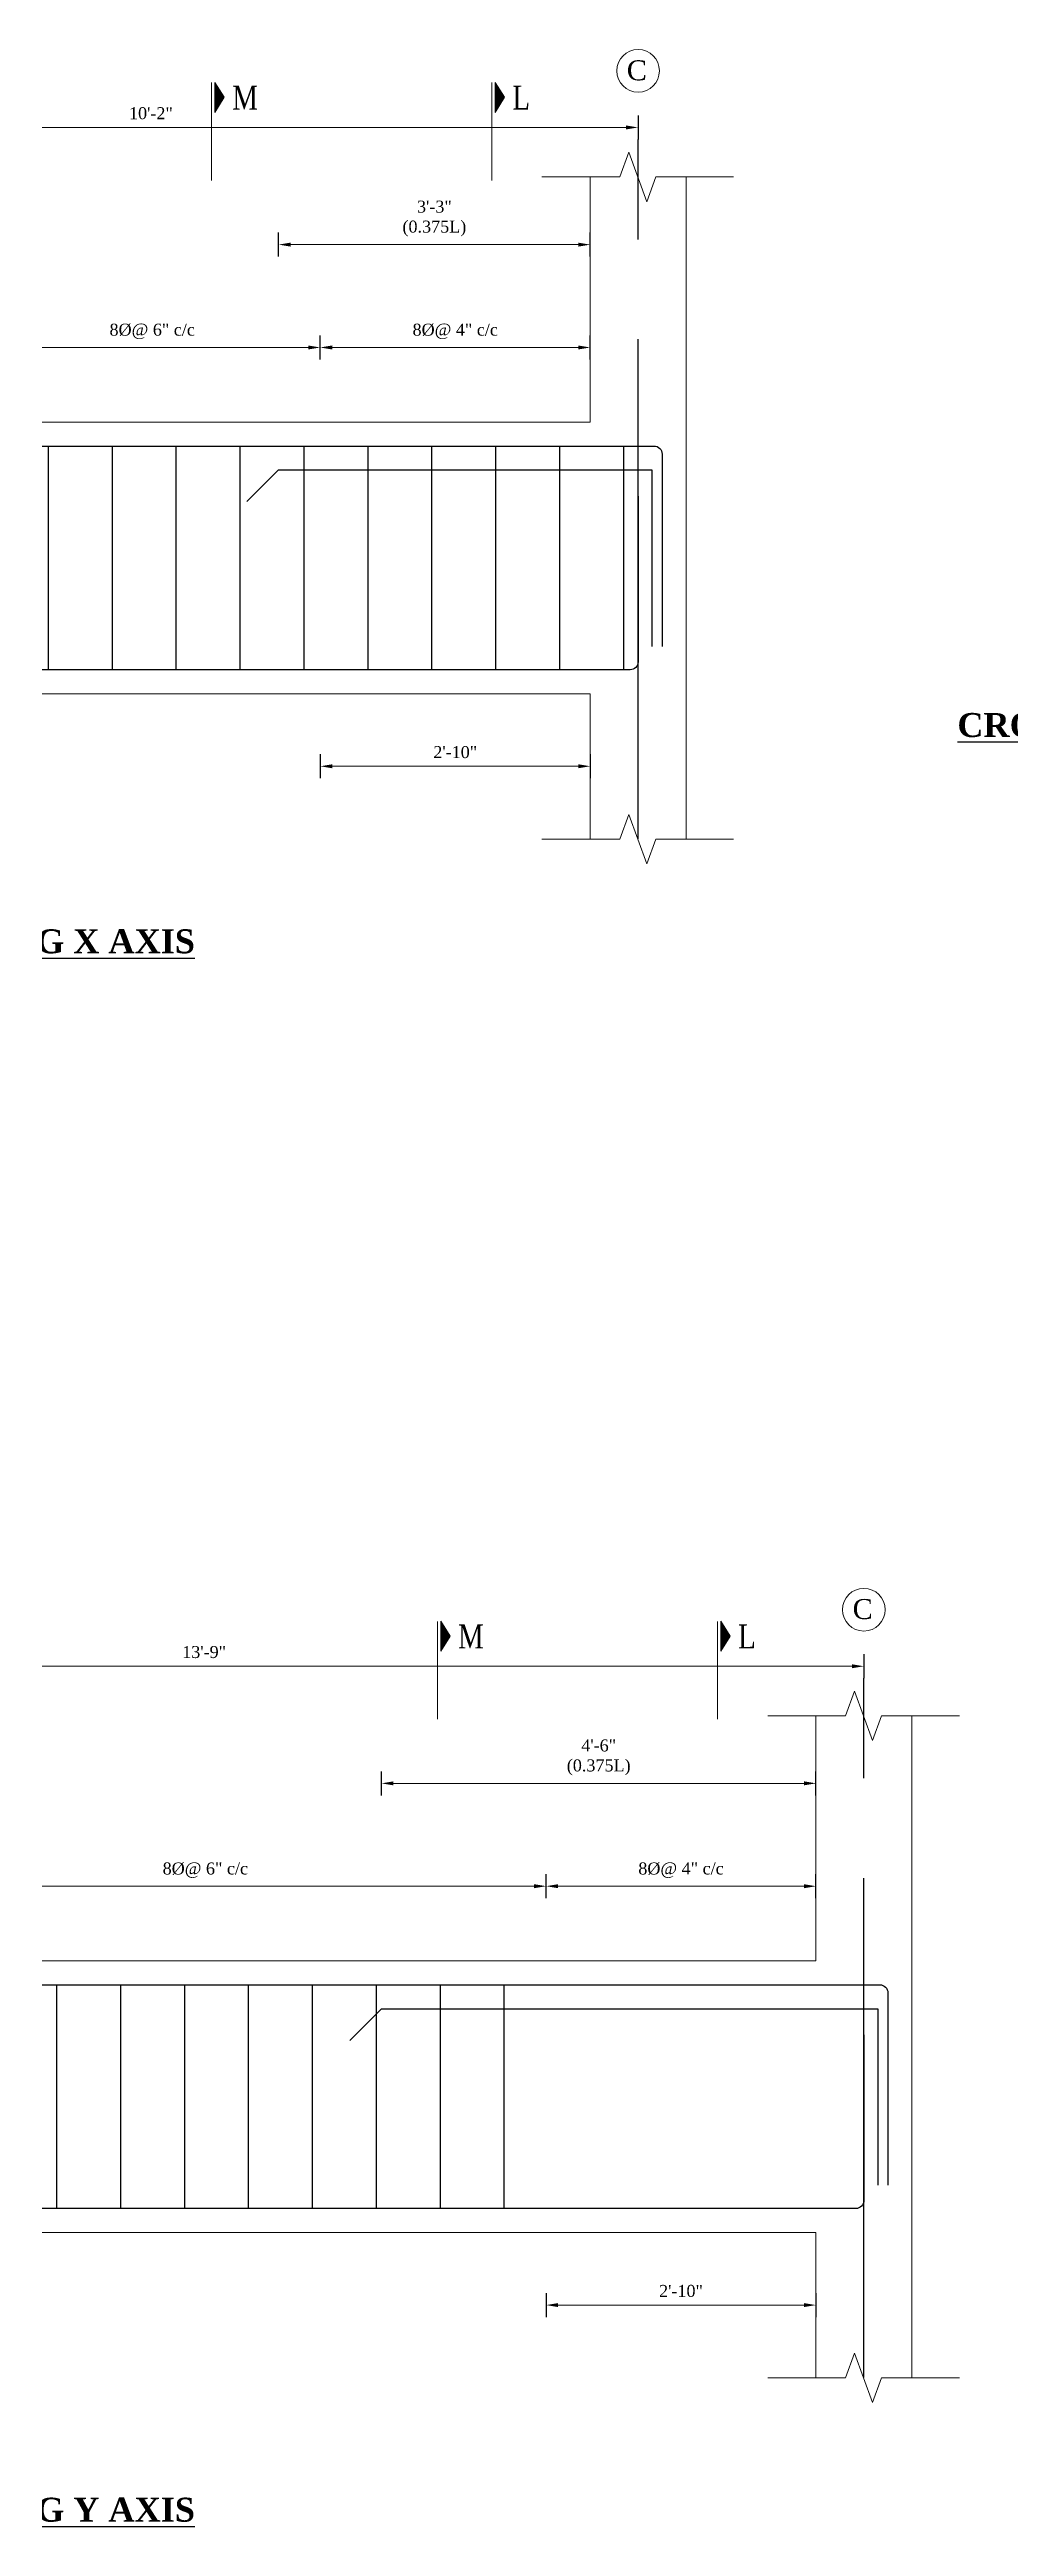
# Model space of a CAD drawing. Header units: feet. Extents: x 28652 to 66086, y -6769 to -640.
# Drawn here: x 54663.9 to 54784.2, y -1236.4 to -926.5 of the extents above; entities that cross this region are included whole.
import ezdxf

# ---------------------------------------------------------------- set-up
doc = ezdxf.new("R2010")
doc.units = ezdxf.units.FT
doc.header["$LTSCALE"] = 50
doc.header["$MEASUREMENT"] = 0
doc.header["$PDMODE"] = 34
doc.linetypes.add('CENTER', pattern=[2, 1.25, -0.25, 0.25, -0.25])
for name, color, linetype in [('CL', 253, 'CENTER'), ('IES_WR_TEMPLATE-TITLE TEXT', 7, 'Continuous'), ('Text', 7, 'Continuous')]:
    doc.layers.add(name, color=color, linetype=linetype)
for name, color, linetype, lineweight in [('DIM', 7, 'Continuous', 9), ('DIMENISON', 152, 'Continuous', 9), ('DIMENSION', 142, 'Continuous', 13), ('IES_WR_Rebar Concrete Line', 2, 'Continuous', 15), ('IES_WR_Rebar-Main', 1, 'Continuous', 30), ('IES_WR_Stirrups', 6, 'Continuous', 25), ('Text1', 3, 'Continuous', 25), ('wall', 6, 'Continuous', 40)]:
    doc.layers.add(name, color=color, linetype=linetype, lineweight=lineweight)
doc.styles.add('1.8', font='times.ttf', dxfattribs={"width": 0.8, "height": 8})
doc.styles.add('arial', font='times.ttf')
doc.styles.add('Arial Annotation', font='arial.ttf', dxfattribs={"height": 0.06})
doc.dimstyles.new('SECS', dxfattribs={"dimtxt": 0.06, "dimasz": 0.06, "dimexe": 0.06, "dimexo": 0, "dimgap": 0.04, "dimtad": 1, "dimdec": 0, "dimzin": 3, "dimdsep": 46, "dimlunit": 4, "dimtxsty": 'arial', "dimcen": 1.25, "dimclrd": 256, "dimclrt": 3, "dimadec": 0, "dimazin": 0, "dimtfac": 1, "dimtdec": 0, "dimtix": 1, "dimtofl": 0, "dimtmove": 2, "dimatfit": 1, "dimfxl": 0.06, "dimfxlon": 1, "dimtolj": 1, "dimtzin": 0, "dimlwd": -1, "dimarcsym": 0})

# ---------------------------------------------------------------- blocks, each defined once
blk = doc.blocks.new('*D1441')
at = {"layer": 'Defpoints', "color": 0, "ltscale": 0.1, "transparency": 16777216}
for p in [(54615.59, -931.85), (54737.54, -931.85), (54737.54, -936.26)]:
    blk.add_point(p, dxfattribs=at)
at = {"layer": 'DIM', "color": 0, "lineweight": -2, "ltscale": 0.1, "transparency": 16777216}
for p, q in [((54615.59, -934.76), (54615.59, -937.76)), ((54737.54, -934.76), (54737.54, -937.76))]:
    blk.add_line(p, q, dxfattribs=at)
at = {"layer": 'DIM', "ltscale": 0.1, "transparency": 16777216}
blk.add_line((54617.09, -936.26), (54736.04, -936.26), dxfattribs=at)
for points in [[(54617.09, -936.01), (54617.09, -936.51), (54615.59, -936.26)], [(54736.04, -936.01), (54736.04, -936.51), (54737.54, -936.26)]]:
    blk.add_solid(points, dxfattribs=at)
at = {"layer": 'DIM', "color": 3, "ltscale": 0.1, "transparency": 16777216, "insert": (54676.56, -934.49), "char_height": 1.5, "attachment_point": 5, "style": 'arial'}
blk.add_mtext('\\A1;10\'-2"', dxfattribs=at)
blk = doc.blocks.new('*D1449')
at = {"layer": 'Defpoints', "color": 0, "ltscale": 0.1, "transparency": 16777216}
for p in [(54692.54, -950.92), (54692.54, -973.12), (54731.54, -973.12)]:
    blk.add_point(p, dxfattribs=at)
at = {"layer": 'DIM', "color": 0, "lineweight": -2, "ltscale": 0.1, "transparency": 16777216}
for p, q in [((54692.54, -952.42), (54692.54, -949.42)), ((54731.54, -952.42), (54731.54, -949.42))]:
    blk.add_line(p, q, dxfattribs=at)
at = {"layer": 'DIM', "ltscale": 0.1, "transparency": 16777216}
blk.add_line((54730.04, -950.92), (54694.04, -950.92), dxfattribs=at)
for points in [[(54694.04, -950.67), (54694.04, -951.17), (54692.54, -950.92)], [(54730.04, -950.67), (54730.04, -951.17), (54731.54, -950.92)]]:
    blk.add_solid(points, dxfattribs=at)
at = {"layer": 'DIM', "color": 3, "ltscale": 0.1, "transparency": 16777216, "insert": (54712.04, -947.66), "char_height": 1.5, "width": 5.4002, "attachment_point": 5, "style": 'arial'}
blk.add_mtext('\\A1;3\'-3"\\P(0.375L)', dxfattribs=at)
blk = doc.blocks.new('*D1459')
at = {"layer": 'Defpoints', "color": 0, "ltscale": 0.1, "transparency": 16777216}
for p in [(54697.76, -963.79), (54697.76, -1007.12), (54655.67, -1015.72)]:
    blk.add_point(p, dxfattribs=at)
at = {"layer": 'DIM', "color": 0, "lineweight": -2, "ltscale": 0.1, "transparency": 16777216}
for p, q in [((54655.67, -965.29), (54655.67, -962.29)), ((54697.76, -965.29), (54697.76, -962.29))]:
    blk.add_line(p, q, dxfattribs=at)
at = {"layer": 'DIM', "ltscale": 0.1, "transparency": 16777216}
blk.add_line((54657.17, -963.79), (54696.26, -963.79), dxfattribs=at)
for points in [[(54657.17, -963.54), (54657.17, -964.04), (54655.67, -963.79)], [(54696.26, -963.54), (54696.26, -964.04), (54697.76, -963.79)]]:
    blk.add_solid(points, dxfattribs=at)
at = {"layer": 'DIM', "color": 3, "ltscale": 0.1, "transparency": 16777216, "insert": (54676.72, -961.78), "char_height": 1.5, "attachment_point": 5, "style": 'arial'}
blk.add_mtext('\\A1;8%%C@ 6" c/c', dxfattribs=at)
blk = doc.blocks.new('*D1461')
at = {"layer": 'Defpoints', "color": 0, "ltscale": 0.1, "transparency": 16777216}
for p in [(54731.54, -963.79), (54731.54, -973.12), (54697.76, -1007.12)]:
    blk.add_point(p, dxfattribs=at)
at = {"layer": 'DIM', "color": 0, "lineweight": -2, "ltscale": 0.1, "transparency": 16777216}
for p, q in [((54697.76, -965.29), (54697.76, -962.29)), ((54731.54, -965.29), (54731.54, -962.29))]:
    blk.add_line(p, q, dxfattribs=at)
at = {"layer": 'DIM', "ltscale": 0.1, "transparency": 16777216}
blk.add_line((54699.26, -963.79), (54730.04, -963.79), dxfattribs=at)
for points in [[(54699.26, -963.54), (54699.26, -964.04), (54697.76, -963.79)], [(54730.04, -963.54), (54730.04, -964.04), (54731.54, -963.79)]]:
    blk.add_solid(points, dxfattribs=at)
at = {"layer": 'DIM', "color": 3, "ltscale": 0.1, "transparency": 16777216, "insert": (54714.65, -961.78), "char_height": 1.5, "attachment_point": 5, "style": 'arial'}
blk.add_mtext('\\A1;8%%C@ 4" c/c', dxfattribs=at)
blk = doc.blocks.new('*U388')
at = {"layer": 'IES_WR_Stirrups'}
blk.add_lwpolyline([(0, -14), (0, 14)], dxfattribs=at)
blk = doc.blocks.new('*U389')
at = {"layer": 'wall', "color": 0, "linetype": 'ByBlock', "lineweight": -2, "transparency": 16777216}
for p in [(21744.29, -5235.23), (21752.29, -5235.23), (21760.29, -5235.23), (21768.29, -5235.23), (21776.29, -5235.23), (21784.29, -5235.23), (21792.29, -5235.23), (21800.29, -5235.23), (21808.29, -5235.23), (21816.29, -5235.23), (21824.29, -5235.23), (21832.29, -5235.23), (21840.29, -5235.23), (21848.29, -5235.23), (21856.29, -5235.23), (21864.29, -5235.23), (21872.29, -5235.23), (21880.29, -5235.23), (21888.29, -5235.23), (21896.29, -5235.23), (21904.29, -5235.23), (21912.29, -5235.23), (21920.29, -5235.23), (21928.29, -5235.23), (21936.29, -5235.23), (21944.29, -5235.23), (21952.29, -5235.23), (21960.29, -5235.23), (21968.29, -5235.23), (21976.29, -5235.23), (21984.29, -5235.23), (21992.29, -5235.23), (22000.29, -5235.23)]:
    blk.add_blockref('*U388', p, dxfattribs=at)
blk = doc.blocks.new('*D1473')
at = {"layer": 'Defpoints', "color": 0, "ltscale": 0.1, "transparency": 16777216}
for p in [(54697.76, -1007.12), (54731.54, -1007.59), (54697.76, -1016.19)]:
    blk.add_point(p, dxfattribs=at)
at = {"layer": 'DIM', "color": 0, "lineweight": -2, "ltscale": 0.1, "transparency": 16777216}
for p, q in [((54697.76, -1014.69), (54697.76, -1017.69)), ((54731.54, -1014.69), (54731.54, -1017.69))]:
    blk.add_line(p, q, dxfattribs=at)
at = {"layer": 'DIM', "ltscale": 0.1, "transparency": 16777216}
blk.add_line((54730.04, -1016.19), (54699.26, -1016.19), dxfattribs=at)
for points in [[(54699.26, -1015.94), (54699.26, -1016.44), (54697.76, -1016.19)], [(54730.04, -1015.94), (54730.04, -1016.44), (54731.54, -1016.19)]]:
    blk.add_solid(points, dxfattribs=at)
at = {"layer": 'DIM', "color": 3, "ltscale": 0.1, "transparency": 16777216, "insert": (54714.65, -1014.43), "char_height": 1.5, "attachment_point": 5, "style": 'arial'}
blk.add_mtext('\\A1;2\'-10"', dxfattribs=at)
blk = doc.blocks.new('*D1477')
at = {"layer": 'Defpoints', "color": 0, "ltscale": 0.1, "transparency": 16777216}
for p in [(54600.64, -1124.39), (54765.8, -1124.39), (54765.8, -1128.8)]:
    blk.add_point(p, dxfattribs=at)
at = {"layer": 'DIM', "color": 0, "lineweight": -2, "ltscale": 0.1, "transparency": 16777216}
for p, q in [((54600.64, -1127.3), (54600.64, -1130.3)), ((54765.8, -1127.3), (54765.8, -1130.3))]:
    blk.add_line(p, q, dxfattribs=at)
at = {"layer": 'DIM', "ltscale": 0.1, "transparency": 16777216}
blk.add_line((54602.14, -1128.8), (54764.3, -1128.8), dxfattribs=at)
for points in [[(54602.14, -1128.55), (54602.14, -1129.05), (54600.64, -1128.8)], [(54764.3, -1128.55), (54764.3, -1129.05), (54765.8, -1128.8)]]:
    blk.add_solid(points, dxfattribs=at)
at = {"layer": 'DIM', "color": 3, "ltscale": 0.1, "transparency": 16777216, "insert": (54683.22, -1127.03), "char_height": 1.5, "attachment_point": 5, "style": 'arial'}
blk.add_mtext('\\A1;13\'-9"', dxfattribs=at)
blk = doc.blocks.new('*D1485')
at = {"layer": 'Defpoints', "color": 0, "ltscale": 0.1, "transparency": 16777216}
for p in [(54705.42, -1143.45), (54705.42, -1165.65), (54759.8, -1165.65)]:
    blk.add_point(p, dxfattribs=at)
at = {"layer": 'DIM', "color": 0, "lineweight": -2, "ltscale": 0.1, "transparency": 16777216}
for p, q in [((54705.42, -1144.95), (54705.42, -1141.95)), ((54759.8, -1144.95), (54759.8, -1141.95))]:
    blk.add_line(p, q, dxfattribs=at)
at = {"layer": 'DIM', "ltscale": 0.1, "transparency": 16777216}
blk.add_line((54758.3, -1143.45), (54706.92, -1143.45), dxfattribs=at)
for points in [[(54706.92, -1143.2), (54706.92, -1143.7), (54705.42, -1143.45)], [(54758.3, -1143.2), (54758.3, -1143.7), (54759.8, -1143.45)]]:
    blk.add_solid(points, dxfattribs=at)
at = {"layer": 'DIM', "color": 3, "ltscale": 0.1, "transparency": 16777216, "insert": (54732.61, -1140.2), "char_height": 1.5, "width": 5.4002, "attachment_point": 5, "style": 'arial'}
blk.add_mtext('\\A1;4\'-6"\\P(0.375L)', dxfattribs=at)
blk = doc.blocks.new('*D1495')
at = {"layer": 'Defpoints', "color": 0, "ltscale": 0.1, "transparency": 16777216}
for p in [(54726.03, -1156.32), (54726.03, -1199.65), (54640.72, -1208.26)]:
    blk.add_point(p, dxfattribs=at)
at = {"layer": 'DIM', "color": 0, "lineweight": -2, "ltscale": 0.1, "transparency": 16777216}
for p, q in [((54640.72, -1157.82), (54640.72, -1154.82)), ((54726.03, -1157.82), (54726.03, -1154.82))]:
    blk.add_line(p, q, dxfattribs=at)
at = {"layer": 'DIM', "ltscale": 0.1, "transparency": 16777216}
blk.add_line((54642.22, -1156.32), (54724.53, -1156.32), dxfattribs=at)
for points in [[(54642.22, -1156.07), (54642.22, -1156.57), (54640.72, -1156.32)], [(54724.53, -1156.07), (54724.53, -1156.57), (54726.03, -1156.32)]]:
    blk.add_solid(points, dxfattribs=at)
at = {"layer": 'DIM', "color": 3, "ltscale": 0.1, "transparency": 16777216, "insert": (54683.37, -1154.32), "char_height": 1.5, "attachment_point": 5, "style": 'arial'}
blk.add_mtext('\\A1;8%%C@ 6" c/c', dxfattribs=at)
blk = doc.blocks.new('*D1497')
at = {"layer": 'Defpoints', "color": 0, "ltscale": 0.1, "transparency": 16777216}
for p in [(54759.8, -1156.32), (54759.8, -1165.65), (54726.03, -1199.65)]:
    blk.add_point(p, dxfattribs=at)
at = {"layer": 'DIM', "color": 0, "lineweight": -2, "ltscale": 0.1, "transparency": 16777216}
for p, q in [((54726.03, -1157.82), (54726.03, -1154.82)), ((54759.8, -1157.82), (54759.8, -1154.82))]:
    blk.add_line(p, q, dxfattribs=at)
at = {"layer": 'DIM', "ltscale": 0.1, "transparency": 16777216}
blk.add_line((54727.53, -1156.32), (54758.3, -1156.32), dxfattribs=at)
for points in [[(54727.53, -1156.07), (54727.53, -1156.57), (54726.03, -1156.32)], [(54758.3, -1156.07), (54758.3, -1156.57), (54759.8, -1156.32)]]:
    blk.add_solid(points, dxfattribs=at)
at = {"layer": 'DIM', "color": 3, "ltscale": 0.1, "transparency": 16777216, "insert": (54742.91, -1154.32), "char_height": 1.5, "attachment_point": 5, "style": 'arial'}
blk.add_mtext('\\A1;8%%C@ 4" c/c', dxfattribs=at)
blk = doc.blocks.new('*U399')
at = {"layer": 'IES_WR_Stirrups'}
blk.add_lwpolyline([(0, -14), (0, 14)], dxfattribs=at)
blk = doc.blocks.new('*U400')
at = {"layer": 'wall', "color": 0, "linetype": 'ByBlock', "lineweight": -2, "transparency": 16777216}
for p in [(21744.29, -5235.23), (21752.29, -5235.23), (21760.29, -5235.23), (21768.29, -5235.23), (21776.29, -5235.23), (21784.29, -5235.23), (21792.29, -5235.23), (21800.29, -5235.23), (21808.29, -5235.23), (21816.29, -5235.23), (21824.29, -5235.23), (21832.29, -5235.23), (21840.29, -5235.23), (21848.29, -5235.23), (21856.29, -5235.23), (21864.29, -5235.23), (21872.29, -5235.23), (21880.29, -5235.23), (21888.29, -5235.23), (21896.29, -5235.23), (21904.29, -5235.23), (21912.29, -5235.23), (21920.29, -5235.23), (21928.29, -5235.23), (21936.29, -5235.23), (21944.29, -5235.23), (21952.29, -5235.23), (21960.29, -5235.23), (21968.29, -5235.23), (21976.29, -5235.23), (21984.29, -5235.23), (21992.29, -5235.23), (22000.29, -5235.23)]:
    blk.add_blockref('*U399', p, dxfattribs=at)
blk = doc.blocks.new('*D1505')
at = {"layer": 'Defpoints', "color": 0, "ltscale": 0.1, "transparency": 16777216}
for p in [(54726.03, -1199.65), (54759.8, -1200.13), (54726.03, -1208.73)]:
    blk.add_point(p, dxfattribs=at)
at = {"layer": 'DIM', "color": 0, "lineweight": -2, "ltscale": 0.1, "transparency": 16777216}
for p, q in [((54726.03, -1207.23), (54726.03, -1210.23)), ((54759.8, -1207.23), (54759.8, -1210.23))]:
    blk.add_line(p, q, dxfattribs=at)
at = {"layer": 'DIM', "ltscale": 0.1, "transparency": 16777216}
blk.add_line((54758.3, -1208.73), (54727.53, -1208.73), dxfattribs=at)
for points in [[(54727.53, -1208.48), (54727.53, -1208.98), (54726.03, -1208.73)], [(54758.3, -1208.48), (54758.3, -1208.98), (54759.8, -1208.73)]]:
    blk.add_solid(points, dxfattribs=at)
at = {"layer": 'DIM', "color": 3, "ltscale": 0.1, "transparency": 16777216, "insert": (54742.91, -1206.97), "char_height": 1.5, "attachment_point": 5, "style": 'arial'}
blk.add_mtext('\\A1;2\'-10"', dxfattribs=at)

msp = doc.modelspace()

# ---------------------------------------------------------------- hatches: boundary and pattern name
at = {"layer": 'Text', "ltscale": 10}
for points in [[(54684.58, -930.62), (54684.58, -934.37), (54685.74, -932.49)], [(54719.64, -930.62), (54719.64, -934.37), (54720.8, -932.49)], [(54712.85, -1123.15), (54712.85, -1126.9), (54714, -1125.03)], [(54747.91, -1123.15), (54747.91, -1126.9), (54749.06, -1125.03)]]:
    msp.add_hatch(color=256, dxfattribs=at).paths.add_polyline_path(points)

# ---------------------------------------------------------------- linework, layer by layer
at = {"layer": 'CL'}
for p, q in [((54737.54, -1025.27), (54737.54, -931.85)), ((54765.8, -1217.8), (54765.8, -1124.39))]:
    msp.add_line(p, q, dxfattribs=at)
at = {"layer": 'DIMENISON'}
for centre in [(54737.54, -929.18), (54765.8, -1121.72)]:
    msp.add_circle(centre, 2.67, dxfattribs=at)
at = {"layer": 'DIMENSION', "ltscale": 10}
for p, q in [((54684.16, -942.89), (54684.16, -930.64)), ((54719.22, -942.89), (54719.22, -930.64)), ((54712.42, -1135.43), (54712.42, -1123.18)), ((54747.48, -1135.43), (54747.48, -1123.18))]:
    msp.add_line(p, q, dxfattribs=at)
for points in [[(54684.58, -934.37), (54684.58, -930.62), (54685.74, -932.49), (54684.58, -934.37)], [(54719.64, -934.37), (54719.64, -930.62), (54720.8, -932.49), (54719.64, -934.37)], [(54712.85, -1126.9), (54712.85, -1123.15), (54714, -1125.03), (54712.85, -1126.9)], [(54747.91, -1126.9), (54747.91, -1123.15), (54749.06, -1125.03), (54747.91, -1126.9)]]:
    msp.add_lwpolyline(points, dxfattribs=at)
at = {"layer": 'IES_WR_Rebar Concrete Line'}
for p, q in [((54731.54, -973.12), (54731.54, -942.43)), ((54743.54, -1025.27), (54743.54, -942.43)), ((54731.54, -1025.27), (54731.54, -1007.12)), ((54759.8, -1165.65), (54759.8, -1134.96)), ((54771.8, -1217.8), (54771.8, -1134.96)), ((54759.8, -1217.8), (54759.8, -1199.65))]:
    msp.add_line(p, q, dxfattribs=at)
for points in [[(54749.5, -942.46), (54739.75, -942.46), (54738.63, -945.55), (54736.38, -939.37), (54735.25, -942.46), (54725.5, -942.46)], [(54621.59, -973.12), (54731.54, -973.12)], [(54621.59, -1007.12), (54731.54, -1007.12)], [(54749.5, -1025.3), (54739.75, -1025.3), (54738.63, -1028.39), (54736.38, -1022.21), (54735.25, -1025.3), (54725.5, -1025.3)], [(54777.77, -1135), (54768.02, -1135), (54766.89, -1138.09), (54764.64, -1131.91), (54763.52, -1135), (54753.77, -1135)], [(54606.64, -1165.65), (54759.8, -1165.65)], [(54606.64, -1199.65), (54759.8, -1199.65)], [(54777.77, -1217.84), (54768.02, -1217.84), (54766.89, -1220.93), (54764.64, -1214.74), (54763.52, -1217.84), (54753.77, -1217.84)]]:
    msp.add_lwpolyline(points, dxfattribs=at)
at = {"layer": 'IES_WR_Rebar-Main'}
for points in [[(54472.65, -999.51), (54472.65, -977.12, -0.414214), (54473.65, -976.12), (54739.54, -976.12, -0.414214), (54740.54, -977.12), (54740.54, -1001.2)], [(54737.54, -982.39), (54737.54, -1003.12, -0.414214), (54736.54, -1004.12), (54476.65, -1004.12, -0.414214), (54475.65, -1003.12), (54475.65, -980.85)], [(54447.67, -1192.05), (54447.67, -1169.65, -0.414214), (54448.67, -1168.65), (54767.8, -1168.65, -0.414214), (54768.8, -1169.65), (54768.8, -1193.74)], [(54765.8, -1174.93), (54765.8, -1195.65, -0.414214), (54764.8, -1196.65), (54451.67, -1196.65, -0.414214), (54450.67, -1195.65), (54450.67, -1173.39)]]:
    msp.add_lwpolyline(points, format="xyb", dxfattribs=at)
for points in [[(54692.54, -979.12), (54688.58, -983.08)], [(54692.54, -979.12), (54739.26, -979.12), (54739.26, -1001.2)], [(54705.42, -1171.65), (54701.46, -1175.61)], [(54705.42, -1171.65), (54767.53, -1171.65), (54767.53, -1193.74)]]:
    msp.add_lwpolyline(points, dxfattribs=at)

# ---------------------------------------------------------------- block references
at = {"layer": 'wall'}
for name, p in [('*U389', (32735.45, 4245.11)), ('*U400', (32720.5, 4052.58))]:
    msp.add_blockref(name, p, dxfattribs=at)

# ---------------------------------------------------------------- texts
at = {"layer": 'IES_WR_TEMPLATE-TITLE TEXT', "char_height": 3, "width": 167.0893, "attachment_point": 1, "style": 'Arial Annotation'}
for s, insert in [('{\\fTimes New Roman|b1|i0|c0|p18;\\LCROSS SECTIONS OF FIRST FLOOR BEAM }', (54777.5, -1009.53)), ('\\pxqc;{\\fTimes New Roman|b1|i0|c0|p18;\\LTYPICAL LONGITUDNAL SECTION OF PLINTH BEAM ALONG X AXIS }', (54522.49, -1036.59)), ('\\pxqc;{\\fTimes New Roman|b1|i0|c0|p18;\\LTYPICAL LONGITUDNAL SECTION OF PLINTH BEAM ALONG Y AXIS }', (54522.49, -1232.83))]:
    msp.add_mtext(s, dxfattribs=dict(at, insert=insert))
at = {"layer": 'Text', "ltscale": 10, "style": '1.8', "width": 0.8}
for s, p in [('M', (54686.74, -934.03)), ('L', (54721.8, -934.03)), ('M', (54715, -1126.57)), ('L', (54750.06, -1126.57))]:
    msp.add_text(s, height=3, dxfattribs=at).set_placement(p)
at = {"layer": 'Text1', "lineweight": 30, "char_height": 2.5, "width": 4.3991, "attachment_point": 2, "style": 'arial'}
for insert in [(54737.38, -927.86), (54765.65, -1120.39)]:
    msp.add_mtext('C', dxfattribs=dict(at, insert=insert))

# ---------------------------------------------------------------- dimensions: what is measured, and where the dimension line sits
at = {"layer": 'DIM', "ltscale": 0.1}
for base, p1, p2, picture, middle in [((54737.54, -936.26), (54615.59, -931.85), (54737.54, -931.85), '*D1441', (54676.56, -934.49)), ((54765.8, -1128.8), (54600.64, -1124.39), (54765.8, -1124.39), '*D1477', (54683.22, -1127.03))]:
    dim = msp.add_linear_dim(base=base, p1=p1, p2=p2, dimstyle='SECS', override={"dimscale": 0, "dimtix": 1, "dimtofl": 0, "dimtmove": 2, "dimatfit": 1}, dxfattribs=at)
    dim.commit()
    dim.dimension.update_dxf_attribs({"geometry": picture, "text_midpoint": middle})
for base, p1, p2, text, picture, middle in [((54692.54, -950.92), (54731.54, -973.12), (54692.54, -973.12), '<>\\P(0.375L)', '*D1449', (54712.04, -947.66)), ((54697.76, -963.79), (54655.67, -1015.72), (54697.76, -1007.12), '8%%C@ 6" c/c', '*D1459', (54676.72, -961.78)), ((54731.54, -963.79), (54697.76, -1007.12), (54731.54, -973.12), '8%%C@ 4" c/c', '*D1461', (54714.65, -961.78)), ((54705.42, -1143.45), (54759.8, -1165.65), (54705.42, -1165.65), '<>\\P(0.375L)', '*D1485', (54732.61, -1140.2)), ((54726.03, -1156.32), (54640.72, -1208.26), (54726.03, -1199.65), '8%%C@ 6" c/c', '*D1495', (54683.37, -1154.32)), ((54759.8, -1156.32), (54726.03, -1199.65), (54759.8, -1165.65), '8%%C@ 4" c/c', '*D1497', (54742.91, -1154.32))]:
    dim = msp.add_linear_dim(base=base, p1=p1, p2=p2, text=text, dimstyle='SECS', override={"dimscale": 0, "dimtix": 1, "dimtofl": 0, "dimtmove": 2, "dimatfit": 1}, dxfattribs=at)
    dim.commit()
    dim.dimension.update_dxf_attribs({"geometry": picture, "text_midpoint": middle})
for base, p1, p2, picture, middle in [((54697.76, -1016.19), (54731.54, -1007.59), (54697.76, -1007.12), '*D1473', (54714.65, -1014.43)), ((54726.03, -1208.73), (54759.8, -1200.13), (54726.03, -1199.65), '*D1505', (54742.91, -1206.97))]:
    dim = msp.add_linear_dim(base=base, p1=p1, p2=p2, angle=180, dimstyle='SECS', override={"dimscale": 0, "dimtix": 1, "dimtofl": 0, "dimtmove": 2, "dimatfit": 1}, dxfattribs=at)
    dim.commit()
    dim.dimension.update_dxf_attribs({"geometry": picture, "text_midpoint": middle})

doc.saveas('drawing.dxf')
